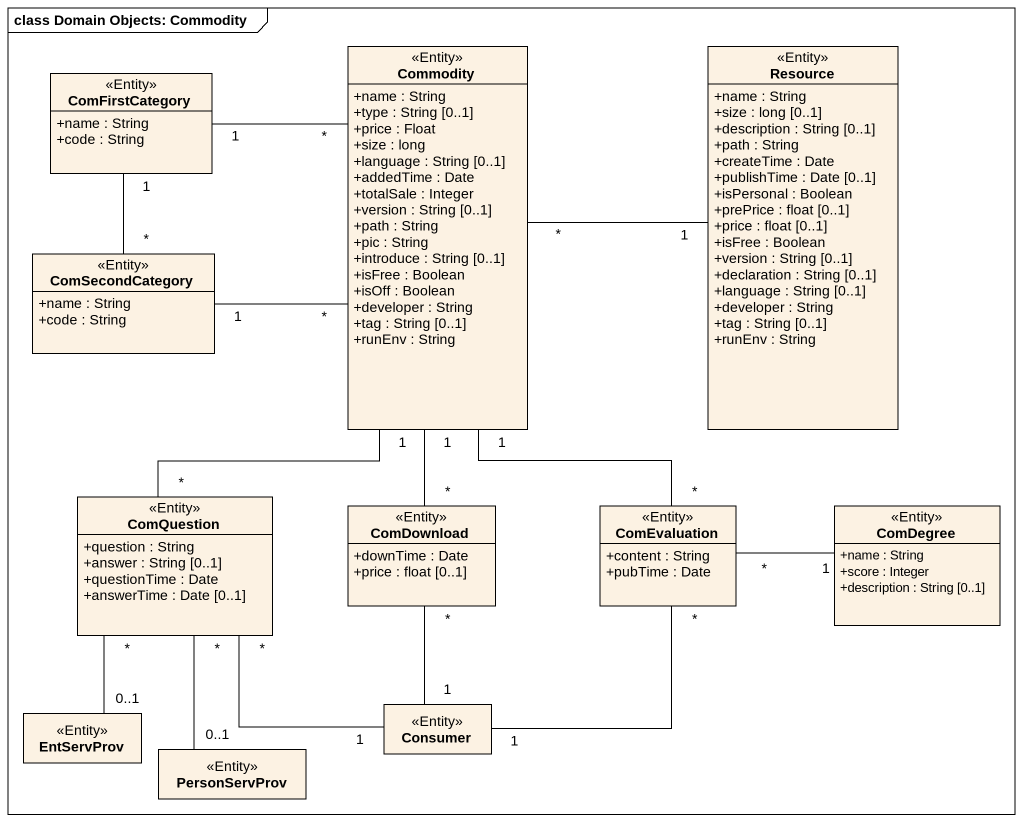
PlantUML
@startuml
mainframe class Domain Objects: Commodity
hide circle
hide empty members
skinparam classAttributeIconSize 0
class Commodity <<Entity>> {
  +name : String
  +type : String [0..1]
  +price : Float
  +size : long
  +language : String [0..1]
  +addedTime : Date
  +totalSale : Integer
  +version : String [0..1]
  +path : String
  +pic : String
  +introduce : String [0..1]
  +isFree : Boolean
  +isOff : Boolean
  +developer : String
  +tag : String [0..1]
  +runEnv : String
}
class Resource <<Entity>> {
  +name : String
  +size : long [0..1]
  +description : String [0..1]
  +path : String
  +createTime : Date
  +publishTime : Date [0..1]
  +isPersonal : Boolean
  +prePrice : float [0..1]
  +price : float [0..1]
  +isFree : Boolean
  +version : String [0..1]
  +declaration : String [0..1]
  +language : String [0..1]
  +developer : String
  +tag : String [0..1]
  +runEnv : String
}
class ComFirstCategory <<Entity>> {
  +name : String
  +code : String
}
class ComSecondCategory <<Entity>> {
  +name : String
  +code : String
}
class ComQuestion <<Entity>> {
  +question : String
  +answer : String [0..1]
  +questionTime : Date
  +answerTime : Date [0..1]
}
class ComDownload <<Entity>> {
  +downTime : Date
  +price : float [0..1]
}
class ComEvaluation <<Entity>> {
  +content : String
  +pubTime : Date
}
class ComDegree <<Entity>> {
  +name : String
  +score : Integer
  +description : String [0..1]
}
class Consumer <<Entity>>
class EntServProv <<Entity>>
class PersonServProv <<Entity>>
Resource "1" -left- "*" Commodity
ComFirstCategory "1" -right- "*" Commodity
ComSecondCategory "1" -right- "*" Commodity
ComSecondCategory "*" -up- "1" ComFirstCategory
ComQuestion "*" -up- "1" Commodity
ComDownload "*" -up- "1" Commodity
ComEvaluation "*" -up- "1" Commodity
ComDegree "1" -left- "*" ComEvaluation
Consumer "1" -up- "*" ComQuestion
Consumer "1" -up- "*" ComDownload
Consumer "1" -up- "*" ComEvaluation
EntServProv "0..1" -up- "*" ComQuestion
PersonServProv "0..1" -up- "*" ComQuestion
@enduml
